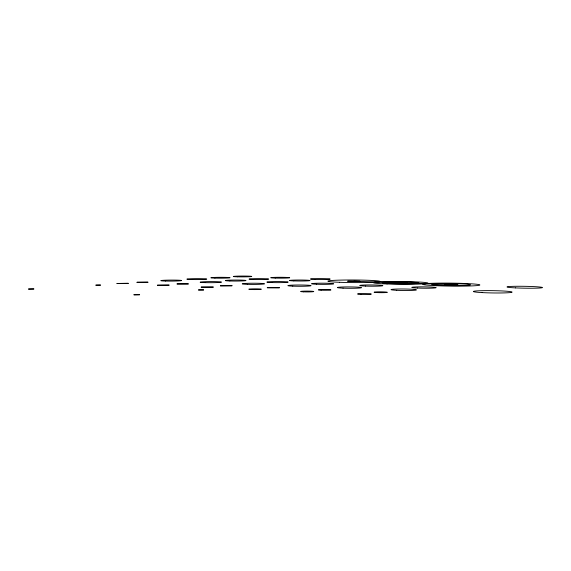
<?xml version="1.0" encoding="UTF-8"?>
<svg xmlns="http://www.w3.org/2000/svg" width="571" height="571" viewBox="0 0 571 571"><rect width="100%" height="100%" fill="white"/><g stroke="black" fill="none" stroke-linecap="round" stroke-linejoin="round"><path stroke-width="0.86" d="M353.827 281.253L451.104 284.572M267.292 287.72L279.39 287.755L267.292 287.72M177.067 283.944L188.323 283.915L177.067 283.944M169.052 285.122L157.41 285.222L169.052 285.122M359.951 281.282L347.725 281.203L359.951 281.282M232.012 285.743L220.377 285.807L232.012 285.743M139.638 294.722L133.957 294.8L139.638 294.722M147.925 282.195L136.99 282.281L147.925 282.195M213.269 287.085L201.228 287.127L213.269 287.085M128.261 283.337L116.976 283.459L128.261 283.337M33.825 288.969L28.557 289.062L33.825 288.969M203.619 289.925L198.508 289.961L203.619 289.925M100.475 285.093L95.764 285.157L100.475 285.086M457.806 284.629L444.424 284.508L457.806 284.629M407.037 282.902L394.268 282.816L407.037 282.902M482.174 292.595A19.321 1.142 0.9 0 0 512.037 292.188A19.321 1.142 0.9 0 0 484.037 290.646A19.321 1.142 0.9 0 0 482.174 292.595M515.542 287.891A17.73 0.935 1 0 0 542.45 287.563A17.73 0.935 1 0 0 516.184 286.285A17.73 0.935 1 0 0 515.542 287.891M314.814 279.419A9.85 0.464 0.2 0 0 330.195 279.119A9.85 0.464 0.2 0 0 316.113 278.619A9.85 0.464 0.2 0 0 314.814 279.419M275.215 278.084A9.521 0.435 0.1 0 0 289.697 277.734A9.521 0.435 0.1 0 0 275.622 277.335A9.521 0.435 0.1 0 0 275.215 278.084M237.386 276.814A9.229 0.407 -0.1 0 0 251.768 276.485A9.229 0.407 -0.1 0 0 238.528 276.107A9.229 0.407 -0.1 0 0 237.386 276.814M247.307 284.329A11.12 0.592 -0.1 0 0 264.501 283.851A11.12 0.592 -0.1 0 0 248.385 283.302A11.12 0.592 -0.1 0 0 247.307 284.329M417.48 288.041A12.134 0.678 0.6 0 0 436.151 287.698A12.134 0.678 0.6 0 0 418.464 286.87A12.134 0.678 0.6 0 0 417.48 288.041M396.681 290.296A12.676 0.749 0.6 0 0 416.423 289.918A12.676 0.749 0.6 0 0 398.237 289.012A12.676 0.749 0.6 0 0 396.681 290.296M343.028 288.155A12.062 0.692 0.3 0 0 361.5 287.698A12.062 0.692 0.3 0 0 343.813 286.963A12.062 0.692 0.3 0 0 343.028 288.155M365.404 286.085A11.556 0.635 0.4 0 0 382.848 285.664A11.556 0.635 0.4 0 0 365.633 284.986A11.556 0.635 0.4 0 0 365.404 286.085M316.405 284.237A11.063 0.585 0.2 0 0 333.657 283.858A11.063 0.585 0.2 0 0 317.79 283.23A11.063 0.585 0.2 0 0 316.405 284.237M292.745 286.15A11.548 0.642 0.1 0 0 310.981 285.728A11.548 0.642 0.1 0 0 294.743 285.043A11.548 0.642 0.1 0 0 292.745 286.15M271.982 282.566A10.649 0.542 0 0 0 288.198 282.124A10.649 0.542 0 0 0 272.474 281.624A10.649 0.542 0 0 0 271.982 282.566M293.822 280.918A10.228 0.5 0.1 0 0 309.982 280.589A10.228 0.5 0.1 0 0 295.614 280.054A10.228 0.5 0.1 0 0 293.822 280.918M253.417 279.476A9.885 0.471 0 0 0 268.663 279.105A9.885 0.471 0 0 0 254.281 278.669A9.885 0.471 0 0 0 253.417 279.476M214.917 278.113A9.593 0.435 -0.1 0 0 230.042 277.763A9.593 0.435 -0.1 0 0 216.545 277.356A9.593 0.435 -0.1 0 0 214.917 278.113M191.563 279.533A9.985 0.471 -0.2 0 0 206.745 279.083A9.985 0.471 -0.2 0 0 191.977 278.719A9.985 0.471 -0.2 0 0 191.563 279.533M229.877 280.982A10.299 0.507 -0.1 0 0 245.973 280.575A10.299 0.507 -0.1 0 0 231.276 280.104A10.299 0.507 -0.1 0 0 229.877 280.982M205.31 282.638A10.749 0.55 -0.2 0 0 221.484 282.11A10.749 0.55 -0.2 0 0 205.417 281.696A10.749 0.55 -0.2 0 0 205.31 282.638M165.44 281.046A10.428 0.507 -0.3 0 0 181.549 280.561A10.428 0.507 -0.3 0 0 166.425 280.168A10.428 0.507 -0.3 0 0 165.44 281.046M360.865 294.379A6.866 0.45 0.4 0 0 371.314 294.086A6.866 0.45 0.4 0 0 361.165 293.601A6.866 0.45 0.4 0 0 360.865 294.379M377.317 292.588A6.645 0.421 0.5 0 0 387.324 292.309A6.645 0.421 0.5 0 0 377.388 291.86A6.645 0.421 0.5 0 0 377.317 292.588M321.08 290.204A6.324 0.385 0.2 0 0 330.952 289.954A6.324 0.385 0.2 0 0 321.901 289.54A6.324 0.385 0.2 0 0 321.08 290.204M303.486 291.831A6.531 0.407 0.2 0 0 313.779 291.567A6.531 0.407 0.2 0 0 304.571 291.124A6.531 0.407 0.2 0 0 303.486 291.831M251.64 289.533A6.252 0.371 -0.1 0 0 261.332 289.226A6.252 0.371 -0.1 0 0 252.289 288.883A6.252 0.371 -0.1 0 0 251.64 289.533M436.651 285.721A28.557 1.485 0.7 0 0 479.847 284.979A28.557 1.485 0.7 0 0 437.386 283.159A28.557 1.485 0.7 0 0 436.651 285.721M387.031 283.98A27.208 1.385 0.5 0 0 427.972 283.13A27.208 1.385 0.5 0 0 387.281 281.574A27.208 1.385 0.5 0 0 387.031 283.98M339.438 282.295A26.073 1.299 0.3 0 0 379.908 281.517A26.073 1.299 0.3 0 0 342.322 280.068A26.073 1.299 0.3 0 0 339.438 282.295M441.126 285.329A19.271 0.999 0.7 0 0 470.454 284.843A19.271 0.999 0.7 0 0 441.997 283.601A19.271 0.999 0.7 0 0 441.126 285.329M391.256 283.594A18.365 0.935 0.5 0 0 419.057 283.038A18.365 0.935 0.5 0 0 391.77 281.974A18.365 0.935 0.5 0 0 391.256 283.594"/></g></svg>
